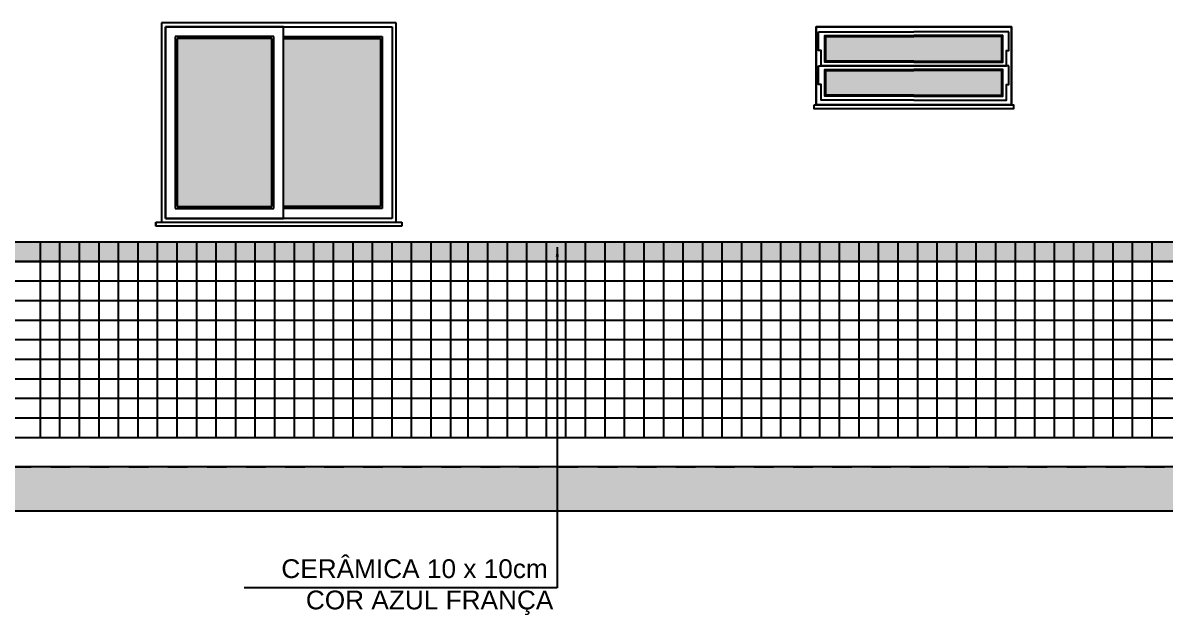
# Model space of a CAD drawing. Extents: x 12 to 194, y 116 to 198.
# Drawn here: x 40.44 to 46.29, y 154.55 to 157.58 of the extents above; entities that cross this region are included whole.
import ezdxf

# ---------------------------------------------------------------- set-up
doc = ezdxf.new("R2010")
doc.units = 0
doc.header["$LTSCALE"] = 0.005
doc.linetypes.add('C5', pattern=[60, 50, -5, 0, -5])
doc.linetypes.add('TRAÇO-2PTOS_P', pattern=[0.625, 0.25, -0.125, 0, -0.125, 0, -0.125])
doc.layers.get('0').update_dxf_attribs({"linetype": 'CONTINUOUS'})
for name, color, linetype in [('0_HATCH', 1, 'CONTINUOUS'), ('252', 252, 'CONTINUOUS'), ('A-01', 1, 'CONTINUOUS'), ('A-CHAO', 8, 'CONTINUOUS'), ('A-ESQUADRIAS', 2, 'CONTINUOUS'), ('A-HACH', 7, 'CONTINUOUS'), ('A-PORTA', 3, 'CONTINUOUS'), ('ARQ-ALV-ENCOBERTA', 8, 'CONTINUOUS'), ('ARQ-ESQ-VISTA1', 2, 'CONTINUOUS'), ('ARQ-EXO-1_100', 251, 'C5'), ('ARQ-HTC', 9, 'CONTINUOUS'), ('ARQ-SMB-1_025', 1, 'CONTINUOUS'), ('ARQ-SMB-1_100', 1, 'CONTINUOUS'), ('ARQ-TXT-1_075', 2, 'CONTINUOUS')]:
    doc.layers.add(name, color=color, linetype=linetype)
doc.styles.add('ESC-50-A20', font='arial.ttf', dxfattribs={"height": 0.1})
doc.styles.add('FNDE Texto Cota 0025', font='verdana.ttf', dxfattribs={"height": 0.04})
doc.dimstyles.new('FNDE 1-0025', dxfattribs={"dimscale": 5, "dimtxt": 0.04, "dimasz": 0.01, "dimexe": 0.15, "dimexo": 0.15, "dimgap": 0.005, "dimtad": 1, "dimzin": 1, "dimdsep": 46, "dimtxsty": 'FNDE Texto Cota 0025', "dimblk": 'tic', "dimcen": 0.015, "dimdle": 0.15, "dimse1": 1, "dimse2": 1, "dimclrd": 251, "dimclre": 251, "dimclrt": 256, "dimaunit": 1, "dimadec": 3, "dimazin": 0, "dimtfac": 1, "dimtix": 1, "dimtmove": 2, "dimatfit": 3, "dimfxl": 0.15, "dimtvp": 1, "dimtolj": 1, "dimtzin": 0, "dimarcsym": 0})

# ---------------------------------------------------------------- blocks, each defined once
blk = doc.blocks.new('tic')
at = {"color": 251}
for p, q in [((-1, 0), (1, 0)), ((0, -1), (0, 1))]:
    blk.add_line(p, q, dxfattribs=at)
blk.add_line((-0.6, -0.6), (0.6, 0.6))

msp = doc.modelspace()

# ---------------------------------------------------------------- hatches: boundary and pattern name
at = {"layer": '0_HATCH'}
msp.add_hatch(color=160, dxfattribs=at).paths.add_polyline_path([(49.3494, 156.3635), (37.0494, 156.3635), (37.0494, 156.4635), (49.3494, 156.4635)])
at = {"layer": '252'}
h = msp.add_hatch(color=256, dxfattribs=at)
h.set_gradient(color1=(91, 91, 91), one_color=1, tint=1, name='INVHEMISPHERICAL')
h.paths.add_polyline_path([(41.7144, 157.5035), (41.2294, 157.5035), (41.2294, 156.6435), (41.7144, 156.6435)])
h = msp.add_hatch(color=256, dxfattribs=at)
h.set_gradient(color1=(91, 91, 91), one_color=1, tint=1, name='INVHEMISPHERICAL')
h.paths.add_polyline_path([(41.7744, 156.6435), (42.2694, 156.6435), (42.2694, 157.5035), (41.7744, 157.5035)])
at = {"layer": '252', "linetype": 'Continuous'}
h = msp.add_hatch(color=256, dxfattribs=at)
h.set_gradient(color1=(91, 91, 91), one_color=1, tint=1, name='INVHEMISPHERICAL')
h.paths.add_polyline_path([(45.45, 157.3875), (45.45, 157.5141), (44.9994, 157.5141), (44.5488, 157.5141), (44.5488, 157.3875), (44.9994, 157.3875)])
h.paths.add_polyline_path([(44.5488, 157.3395), (44.5488, 157.2129), (44.9994, 157.2129), (45.45, 157.2129), (45.45, 157.3395), (44.9994, 157.3395)])
at = {"layer": 'A-HACH'}
msp.add_hatch(color=254, dxfattribs=at).paths.add_polyline_path([(30.9822, 155.3135), (30.9822, 155.0885), (50.4324, 155.0885), (50.4324, 155.3135)])

# ---------------------------------------------------------------- linework, layer by layer
at = {"layer": '252'}
for p, q in [((41.1494, 156.5635), (41.1494, 156.5635)), ((40.5294, 155.4635, 6.6453), (40.5294, 156.4635, 6.6453)), ((40.6294, 155.4635, 6.6453), (40.6294, 156.4635, 6.6453)), ((40.7294, 155.4635, 6.6453), (40.7294, 156.4635, 6.6453)), ((40.8294, 155.4635, 6.6453), (40.8294, 156.4635, 6.6453)), ((40.9294, 155.4635, 6.6453), (40.9294, 156.4635, 6.6453)), ((41.0294, 155.4635, 6.6453), (41.0294, 156.4635, 6.6453)), ((41.1294, 155.4635, 6.6453), (41.1294, 156.4635, 6.6453)), ((41.2294, 155.4635, 6.6453), (41.2294, 156.4635, 6.6453)), ((41.3294, 155.4635, 6.6453), (41.3294, 156.4635, 6.6453)), ((41.4294, 155.4635, 6.6453), (41.4294, 156.4635, 6.6453)), ((41.4294, 155.4635, 6.6453), (41.4294, 156.4635, 6.6453)), ((41.5294, 155.4635, 6.6453), (41.5294, 156.4635, 6.6453)), ((41.6294, 155.4635, 6.6453), (41.6294, 156.4635, 6.6453)), ((41.7294, 155.4635, 6.6453), (41.7294, 156.4635, 6.6453)), ((41.8294, 155.4635, 6.6453), (41.8294, 156.4635, 6.6453)), ((41.9294, 155.4635, 6.6453), (41.9294, 156.4635, 6.6453)), ((42.0294, 155.4635, 6.6453), (42.0294, 156.4635, 6.6453)), ((42.1294, 155.4635, 6.6453), (42.1294, 156.4635, 6.6453)), ((42.2294, 155.4635, 6.6453), (42.2294, 156.4635, 6.6453)), ((42.3294, 155.4635, 6.6453), (42.3294, 156.4635, 6.6453)), ((42.4294, 155.4635, 6.6453), (42.4294, 156.4635, 6.6453)), ((42.5294, 155.4635, 6.6453), (42.5294, 156.4635, 6.6453)), ((42.5294, 155.4635, 6.6453), (42.5294, 156.4635, 6.6453)), ((42.6294, 155.4635, 6.6453), (42.6294, 156.4635, 6.6453)), ((42.7194, 155.4635, 9.9679), (42.7194, 156.4635, 9.9679)), ((42.8194, 155.4635, 9.9679), (42.8194, 156.4635, 9.9679)), ((42.9194, 155.4635, 9.9679), (42.9194, 156.4635, 9.9679)), ((43.0194, 155.4635, 9.9679), (43.0194, 156.4635, 9.9679)), ((43.1194, 155.4635, 9.9679), (43.1194, 156.4635, 9.9679)), ((43.2194, 155.4635, 9.9679), (43.2194, 156.4635, 9.9679)), ((43.3194, 155.4635, 9.9679), (43.3194, 156.4635, 9.9679)), ((43.4194, 155.4635, 9.9679), (43.4194, 156.4635, 9.9679)), ((43.5194, 155.4635, 9.9679), (43.5194, 156.4635, 9.9679)), ((43.6194, 155.4635, 9.9679), (43.6194, 156.4635, 9.9679)), ((43.7194, 155.4635, 9.9679), (43.7194, 156.4635, 9.9679)), ((43.8194, 155.4635, 9.9679), (43.8194, 156.4635, 9.9679)), ((43.9194, 155.4635, 9.9679), (43.9194, 156.4635, 9.9679)), ((44.0194, 155.4635, 9.9679), (44.0194, 156.4635, 9.9679)), ((44.1194, 155.4635, 9.9679), (44.1194, 156.4635, 9.9679)), ((44.2194, 155.4635, 9.9679), (44.2194, 156.4635, 9.9679)), ((44.2194, 155.4635, 9.9679), (44.2194, 156.4635, 9.9679)), ((44.3194, 155.4635, 9.9679), (44.3194, 156.4635, 9.9679)), ((44.4194, 155.4635, 9.9679), (44.4194, 156.4635, 9.9679)), ((44.5194, 155.4635, 9.9679), (44.5194, 156.4635, 9.9679)), ((44.6194, 155.4635, 9.9679), (44.6194, 156.4635, 9.9679)), ((44.7194, 155.4635, 9.9679), (44.7194, 156.4635, 9.9679)), ((44.8194, 155.4635, 9.9679), (44.8194, 156.4635, 9.9679)), ((44.9194, 155.4635, 9.9679), (44.9194, 156.4635, 9.9679)), ((45.0194, 155.4635, 9.9679), (45.0194, 156.4635, 9.9679)), ((45.1194, 155.4635, 9.9679), (45.1194, 156.4635, 9.9679)), ((45.2194, 155.4635, 9.9679), (45.2194, 156.4635, 9.9679)), ((45.3194, 155.4635, 9.9679), (45.3194, 156.4635, 9.9679)), ((45.3194, 155.4635, 9.9679), (45.3194, 156.4635, 9.9679)), ((45.4194, 155.4635, 9.9679), (45.4194, 156.4635, 9.9679)), ((45.5194, 155.4635, 9.9679), (45.5194, 156.4635, 9.9679)), ((45.6194, 155.4635, 9.9679), (45.6194, 156.4635, 9.9679)), ((45.7194, 155.4635, 9.9679), (45.7194, 156.4635, 9.9679)), ((45.8194, 155.4635, 9.9679), (45.8194, 156.4635, 9.9679)), ((45.9194, 155.4635, 9.9679), (45.9194, 156.4635, 9.9679)), ((46.0194, 155.4635, 9.9679), (46.0194, 156.4635, 9.9679)), ((46.1194, 155.4635, 9.9679), (46.1194, 156.4635, 9.9679)), ((46.2194, 155.4635, 9.9679), (46.2194, 156.4635, 9.9679)), ((37.0494, 156.3635, -6.6453), (49.3494, 156.3635, -6.6453)), ((37.0494, 156.2635, 3.3226), (49.3494, 156.2635, -3.3226)), ((37.0494, 156.1635, 3.3226), (49.3494, 156.1635, -3.3226)), ((37.0494, 156.0635, 3.3226), (49.3494, 156.0635, -3.3226)), ((37.0494, 155.9635, 3.3226), (49.3494, 155.9635, -3.3226)), ((37.0494, 155.8635, 3.3226), (49.3494, 155.8635, -3.3226)), ((37.0494, 155.7635, 3.3226), (49.3494, 155.7635, -3.3226)), ((37.0494, 155.6635, 3.3226), (49.3494, 155.6635, -3.3226)), ((37.0494, 155.5635, 3.3226), (49.3494, 155.5635, -3.3226))]:
    msp.add_line(p, q, dxfattribs=at)
at = {"layer": '252', "linetype": 'Continuous', "elevation": 3.3226}
msp.add_lwpolyline([(49.3494, 156.3635), (37.0494, 156.3635), (37.0494, 156.4635), (49.3494, 156.4635)], close=True, dxfattribs=at)
at = {"layer": 'A-01', "color": 5}
msp.add_line((33.0744, 155.4635), (49.9494, 155.4635), dxfattribs=at)
at = {"layer": 'A-CHAO', "color": 6}
msp.add_line((50.4324, 155.3135), (30.9822, 155.3135), dxfattribs=at)
at = {"layer": 'A-ESQUADRIAS', "color": 2}
for points in [[(44.4994, 157.1635), (45.4994, 157.1635), (45.4994, 157.5635), (44.4994, 157.5635)], [(44.4994, 157.5635), (45.4994, 157.5635), (45.4994, 157.1635), (44.4994, 157.1635)]]:
    msp.add_lwpolyline(points, close=True, dxfattribs=at)
at = {"layer": 'A-ESQUADRIAS', "color": 1}
for points in [[(44.5121, 157.5381), (44.9994, 157.5381)], [(44.9994, 157.3635), (44.5248, 157.3635), (44.5248, 157.4423), (44.5121, 157.4423), (44.5121, 157.5381)], [(44.9994, 157.3825), (44.5438, 157.3825), (44.5438, 157.5191), (44.9994, 157.5191)], [(44.9994, 157.3875), (44.5488, 157.3875), (44.5488, 157.5141), (44.9994, 157.5141)], [(45.4867, 157.5381), (44.9994, 157.5381)], [(44.9994, 157.3635), (45.474, 157.3635), (45.474, 157.4423), (45.4867, 157.4423), (45.4867, 157.5381)], [(44.9994, 157.3825), (45.455, 157.3825), (45.455, 157.5191), (44.9994, 157.5191)], [(44.9994, 157.3875), (45.45, 157.3875), (45.45, 157.5141), (44.9994, 157.5141)], [(44.9994, 157.1889), (44.5248, 157.1889), (44.5248, 157.2677), (44.5121, 157.2677), (44.5121, 157.3635)], [(44.5121, 157.3635), (44.9994, 157.3635)], [(44.9994, 157.2079), (44.5438, 157.2079), (44.5438, 157.3445), (44.9994, 157.3445)], [(44.9994, 157.2129), (44.5488, 157.2129), (44.5488, 157.3395), (44.9994, 157.3395)], [(44.9994, 157.1889), (45.474, 157.1889), (45.474, 157.2677), (45.4867, 157.2677), (45.4867, 157.3635)], [(45.4867, 157.3635), (44.9994, 157.3635)], [(44.9994, 157.2079), (45.455, 157.2079), (45.455, 157.3445), (44.9994, 157.3445)], [(44.9994, 157.2129), (45.45, 157.2129), (45.45, 157.3395), (44.9994, 157.3395)]]:
    msp.add_lwpolyline(points, dxfattribs=at)
at = {"layer": 'A-PORTA', "color": 9}
for p, q in [((41.7144, 157.5035), (41.2294, 157.5035)), ((41.2294, 157.5035), (41.2294, 156.6435)), ((41.7144, 156.6435), (41.7144, 157.5035)), ((41.7744, 157.5035), (42.2694, 157.5035)), ((42.2694, 157.5035), (42.2694, 156.6435)), ((41.2294, 156.6435), (41.7144, 156.6435)), ((42.2694, 156.6435), (41.7744, 156.6435))]:
    msp.add_line(p, q, dxfattribs=at)
at = {"layer": 'ARQ-ALV-ENCOBERTA', "linetype": 'TRAÇO-2PTOS_P', "ltscale": 15}
msp.add_line((30.9822, 155.3135), (50.4324, 155.3135), dxfattribs=at)
at = {"layer": 'ARQ-ESQ-VISTA1'}
for p, q in [((42.3494, 157.5835), (41.1494, 157.5835)), ((41.1494, 157.5835), (41.1494, 156.5635)), ((42.3494, 156.5635), (42.3494, 157.5835)), ((41.1194, 156.5635), (41.1194, 156.5435)), ((41.1194, 156.5435), (41.1194, 156.5635)), ((41.1194, 156.5635), (42.3794, 156.5635)), ((42.3794, 156.5435), (41.1194, 156.5435)), ((41.1494, 156.5635), (42.3494, 156.5635)), ((42.3794, 156.5635), (42.3794, 156.5635)), ((42.3794, 156.5635), (42.3794, 156.5435))]:
    msp.add_line(p, q, dxfattribs=at)
msp.add_lwpolyline([(44.4894, 157.1635), (45.5094, 157.1635), (45.5094, 157.1435), (44.4894, 157.1435)], close=True, dxfattribs=at)
at = {"layer": 'ARQ-EXO-1_100', "color": 252, "linetype": 'TRAÇO-2PTOS_P', "ltscale": 100}
msp.add_line((31.7294, 155.4635), (50.4324, 155.4635), dxfattribs=at)
at = {"layer": 'ARQ-HTC', "color": 253}
msp.add_lwpolyline([(30.9822, 155.3135), (30.9822, 155.0885), (50.4324, 155.0885), (50.4324, 155.3135)], dxfattribs=at)
at = {"layer": 'ARQ-SMB-1_025', "ltscale": 10}
for p, q in [((41.1694, 157.5635), (42.3294, 157.5635)), ((41.1694, 156.5835), (41.1694, 157.5635)), ((41.7744, 157.5635), (41.1694, 157.5635)), ((41.1694, 157.5635), (41.1694, 156.5835)), ((41.7744, 157.5635), (42.3294, 157.5635)), ((41.7744, 156.5835), (41.7744, 157.5635)), ((42.3294, 157.5635), (42.3294, 156.5835)), ((42.3294, 157.5635), (42.3294, 156.5835)), ((41.7244, 157.5135), (41.2194, 157.5135)), ((41.2194, 157.5135), (41.2194, 156.6335)), ((41.7244, 156.6335), (41.7244, 157.5135)), ((41.7744, 157.5135), (42.2794, 157.5135)), ((42.2794, 157.5135), (42.2794, 156.6335)), ((41.2194, 156.6335), (41.7244, 156.6335)), ((42.2794, 156.6335), (41.7744, 156.6335)), ((42.3294, 156.5835), (41.1694, 156.5835)), ((41.1694, 156.5835), (41.7744, 156.5835)), ((42.3294, 156.5835), (41.7744, 156.5835))]:
    msp.add_line(p, q, dxfattribs=at)

# ---------------------------------------------------------------- texts
at = {"layer": 'ARQ-TXT-1_075', "insert": (40.0837, 154.84), "char_height": 0.096, "width": 3.064606, "attachment_point": 1, "style": 'ESC-50-A20'}
msp.add_mtext('\\pi1.6788;CERÂMICA 10 x 10cm\\P\\pi1.8044;COR AZUL FRANÇA', dxfattribs=at)

# ---------------------------------------------------------------- leaders
at = {"layer": 'ARQ-SMB-1_100'}
msp.add_leader([(43.175, 156.4371, 0.4703), (43.175, 154.6942, 0.4703), (41.5728, 154.6942, 0.4703)], dimstyle='FNDE 1-0025', override={"dimtad": 0, "dimfxl": 0.025, "dimarcsym": 1}, dxfattribs=at)

doc.saveas('drawing.dxf')
